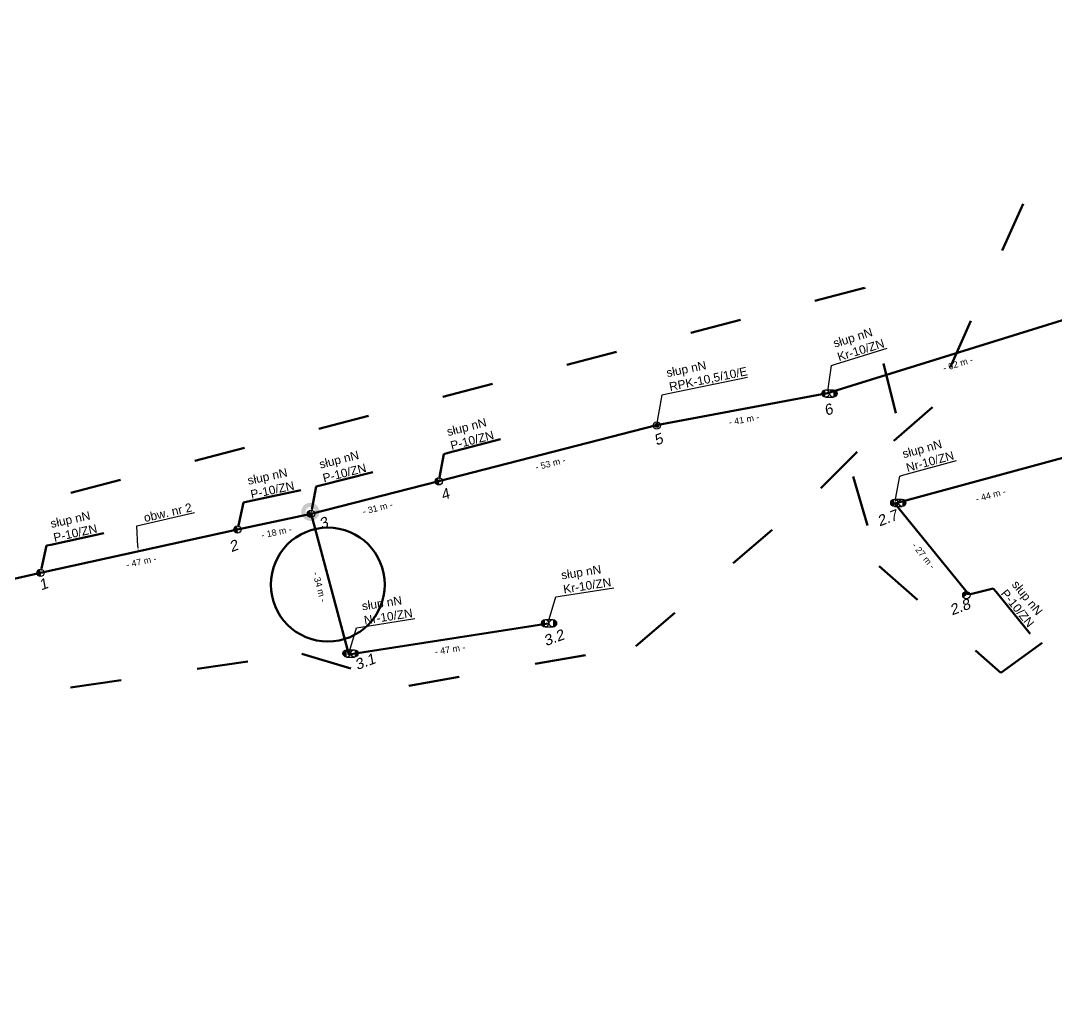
# Model space of a CAD drawing. Header units: metres. Extents: x 7547313 to 7555771, y 5771206 to 5789306.
# Drawn here: x 7548507.1 to 7548749.6, y 5784269.2 to 5784501.4 of the extents above; entities that cross this region are included whole.
import ezdxf
from ezdxf import colors
from ezdxf.entities.mleader import LeaderData, LeaderLine
from ezdxf.math import Vec2, Vec3

# ---------------------------------------------------------------- set-up
doc = ezdxf.new("R2010")
doc.units = ezdxf.units.M
doc.linetypes.add('GCAD_ISO03W100', pattern=[30, 12, -18])
for name, color, linetype, lineweight in [('!TELE', 30, 'SCARPLINE1A', 50), ('!trafo_05-0917', 6, 'GCAD_ISO03W100', 50), ('!trafo_05-0918', 6, 'GCAD_ISO03W100', 50), ('_numery', 7, 'Continuous', 40), ('_PRZEWIESZENIA', 6, 'Continuous', 50)]:
    doc.layers.add(name, color=color, linetype=linetype, lineweight=lineweight)
for name, color, linetype in [('!wymiary', 7, 'Continuous'), ('_MM mufy', 3, 'Continuous'), ('_MM opisy', 7, 'Continuous'), ('_MM slupy', 5, 'Continuous')]:
    doc.layers.add(name, color=color, linetype=linetype)
doc.styles.get("Standard").update_dxf_attribs({"font": 'arial.ttf'})
doc.linetypes.add('SCARPLINE1A', pattern='A,2,[150,AAA.SHX,S=1,R=0,X=0,Y=0],1e-11', length=2)
doc.dimstyles.new('opis linie', dxfattribs={"dimtxt": 1.5, "dimasz": 0.18, "dimexe": 0.18, "dimexo": 0.0625, "dimgap": 2.5, "dimtad": 4, "dimdec": 0, "dimzin": 0, "dimdsep": 46, "dimtxsty": 'Standard', "dimcen": 0.09, "dimse1": 1, "dimse2": 1, "dimsd1": 1, "dimsd2": 1, "dimclrt": 256, "dimadec": 0, "dimazin": 0, "dimtfac": 1, "dimtdec": 0, "dimtofl": 0, "dimtmove": 0, "dimatfit": 3, "dimfxl": 1, "dimtfill": 1, "dimtolj": 1, "dimtzin": 0, "dimarcsym": 0})

# ---------------------------------------------------------------- blocks, each defined once
blk = doc.blocks.new('*D246')
at = {"layer": 'Defpoints', "color": 0}
for p in [(7548711.83, 5784388.36), (7548712.42, 5784388.83), (7548729.15, 5784367.06)]:
    blk.add_point(p, dxfattribs=at)
at = {"layer": '!wymiary', "insert": (7548718.55, 5784376.13), "char_height": 1.5, "attachment_point": 5, "rotation": 309.1122, "bg_fill": 3, "box_fill_scale": 1.1, "bg_fill_color": 9, "bg_fill_true_color": 13158600, "bg_fill_transparency": 0}
blk.add_mtext('\\A1;- 27 m -', dxfattribs=at)
blk = doc.blocks.new('*D247')
at = {"layer": 'Defpoints', "color": 0}
for p in [(7548754.57, 5784399.99), (7548754.76, 5784399.26), (7548711.83, 5784388.36)]:
    blk.add_point(p, dxfattribs=at)
at = {"layer": '!wymiary', "insert": (7548734.25, 5784390.31), "char_height": 1.5, "attachment_point": 5, "rotation": 15.2246, "bg_fill": 3, "box_fill_scale": 1.1, "bg_fill_color": 9, "bg_fill_true_color": 13158600, "bg_fill_transparency": 0}
blk.add_mtext('\\A1;- 44 m -', dxfattribs=at)
blk = doc.blocks.new('*D250')
at = {"layer": 'Defpoints', "color": 0}
for p in [(7548630.59, 5784360.27), (7548583.79, 5784353.75), (7548583.91, 5784353.01)]:
    blk.add_point(p, dxfattribs=at)
at = {"layer": '!wymiary', "insert": (7548607.63, 5784354.17), "char_height": 1.5, "attachment_point": 5, "rotation": 8.8368, "bg_fill": 3, "box_fill_scale": 1.1, "bg_fill_color": 9, "bg_fill_true_color": 13158600, "bg_fill_transparency": 0}
blk.add_mtext('\\A1;- 47 m -', dxfattribs=at)
blk = doc.blocks.new('*D251')
at = {"layer": 'Defpoints', "color": 0}
for p in [(7548575.07, 5784385.93), (7548575.8, 5784386.13), (7548583.91, 5784353.01)]:
    blk.add_point(p, dxfattribs=at)
at = {"layer": '!wymiary', "insert": (7548577.06, 5784368.82), "char_height": 1.5, "attachment_point": 5, "rotation": 285.0253, "bg_fill": 3, "box_fill_scale": 1.1, "bg_fill_color": 9, "bg_fill_true_color": 13158600, "bg_fill_transparency": 0}
blk.add_mtext('\\A1;- 34 m -', dxfattribs=at)
blk = doc.blocks.new('*D280')
at = {"layer": 'Defpoints', "color": 0}
for p in [(7548755.57, 5784432.72), (7548695.85, 5784414.91), (7548696.07, 5784414.19)]:
    blk.add_point(p, dxfattribs=at)
at = {"layer": '!wymiary', "insert": (7548726.57, 5784421.05), "char_height": 1.5, "attachment_point": 5, "rotation": 17.2971, "bg_fill": 3, "box_fill_scale": 1.1, "bg_fill_color": 9, "bg_fill_true_color": 13158600, "bg_fill_transparency": 0}
blk.add_mtext('\\A1;- 62 m -', dxfattribs=at)
blk = doc.blocks.new('*D281')
at = {"layer": 'Defpoints', "color": 0}
for p in [(7548696.07, 5784414.19), (7548655.84, 5784407.47), (7548655.98, 5784406.73)]:
    blk.add_point(p, dxfattribs=at)
at = {"layer": '!wymiary', "insert": (7548676.48, 5784408), "char_height": 1.5, "attachment_point": 5, "rotation": 10.5376, "bg_fill": 3, "box_fill_scale": 1.1, "bg_fill_color": 9, "bg_fill_true_color": 13158600, "bg_fill_transparency": 0}
blk.add_mtext('\\A1;- 41 m -', dxfattribs=at)
blk = doc.blocks.new('*D282')
at = {"layer": 'Defpoints', "color": 0}
for p in [(7548655.98, 5784406.73), (7548604.82, 5784394.27), (7548605.01, 5784393.54)]:
    blk.add_point(p, dxfattribs=at)
at = {"layer": '!wymiary', "insert": (7548631.13, 5784397.7), "char_height": 1.5, "attachment_point": 5, "rotation": 14.5129, "bg_fill": 3, "box_fill_scale": 1.1, "bg_fill_color": 9, "bg_fill_true_color": 13158600, "bg_fill_transparency": 0}
blk.add_mtext('\\A1;- 53 m -', dxfattribs=at)
blk = doc.blocks.new('*D283')
at = {"layer": 'Defpoints', "color": 0}
for p in [(7548605.01, 5784393.54), (7548574.89, 5784386.66), (7548575.07, 5784385.93)]:
    blk.add_point(p, dxfattribs=at)
at = {"layer": '!wymiary', "insert": (7548590.66, 5784387.3), "char_height": 1.5, "attachment_point": 5, "rotation": 14.2589, "bg_fill": 3, "box_fill_scale": 1.1, "bg_fill_color": 9, "bg_fill_true_color": 13158600, "bg_fill_transparency": 0}
blk.add_mtext('\\A1;- 31 m -', dxfattribs=at)
blk = doc.blocks.new('*D284')
at = {"layer": 'Defpoints', "color": 0}
for p in [(7548575.07, 5784385.93), (7548557.67, 5784382.97), (7548557.83, 5784382.24)]:
    blk.add_point(p, dxfattribs=at)
at = {"layer": '!wymiary', "insert": (7548566.98, 5784381.63), "char_height": 1.5, "attachment_point": 5, "rotation": 12.0855, "bg_fill": 3, "box_fill_scale": 1.1, "bg_fill_color": 9, "bg_fill_true_color": 13158600, "bg_fill_transparency": 0}
blk.add_mtext('\\A1;- 18 m -', dxfattribs=at)
blk = doc.blocks.new('*D285')
at = {"layer": 'Defpoints', "color": 0}
for p in [(7548557.83, 5784382.24), (7548511.55, 5784372.85), (7548511.71, 5784372.12)]:
    blk.add_point(p, dxfattribs=at)
at = {"layer": '!wymiary', "insert": (7548535.31, 5784374.74), "char_height": 1.5, "attachment_point": 5, "rotation": 12.3738, "bg_fill": 3, "box_fill_scale": 1.1, "bg_fill_color": 9, "bg_fill_true_color": 13158600, "bg_fill_transparency": 0}
blk.add_mtext('\\A1;- 47 m -', dxfattribs=at)
blk = doc.blocks.new('*D286')
at = {"layer": 'Defpoints', "color": 0}
for p in [(7548511.71, 5784372.12), (7548430.5, 5784354.42), (7548430.66, 5784353.69)]:
    blk.add_point(p, dxfattribs=at)
at = {"layer": '!wymiary', "insert": (7548471.75, 5784360.45), "char_height": 1.5, "attachment_point": 5, "rotation": 12.8133, "bg_fill": 3, "box_fill_scale": 1.1, "bg_fill_color": 9, "bg_fill_true_color": 13158600, "bg_fill_transparency": 0}
blk.add_mtext('\\A1;- 83 m -', dxfattribs=at)
blk = doc.blocks.new('ZN')
at = {"layer": '_MM slupy', "transparency": 33554687}
h = blk.add_hatch(color=256, dxfattribs=at)
h.dxf.hatch_style = 1
h.paths.add_polyline_path([(0, -0.86), (0, 0.86, 1)])
at = {"layer": '_MM slupy'}
blk.add_circle((0, 0), 0.857, dxfattribs=at)
blk = doc.blocks.new('R')
at = {"layer": '_MM slupy', "transparency": 33554687}
h = blk.add_hatch(color=256, dxfattribs=at)
h.dxf.hatch_style = 1
h.paths.add_polyline_path([(-0.93, -0.86), (-0.93, 0.86, 1)])
h = blk.add_hatch(color=256, dxfattribs=at)
h.dxf.hatch_style = 1
h.paths.add_polyline_path([(0.93, 0.86), (0.93, -0.86, 1)])
at = {"layer": '_MM slupy'}
for points in [[(-0.93, 0.86), (0.93, 0.86)], [(-0.93, -0.86), (0.93, -0.86)]]:
    blk.add_lwpolyline(points, dxfattribs=at)
for centre in [(-0.93, 0), (0.93, 0)]:
    blk.add_circle(centre, 0.857, dxfattribs=at)
blk = doc.blocks.new('E')
at = {"layer": '_MM slupy'}
h = blk.add_hatch(color=256, dxfattribs=at)
h.dxf.hatch_style = 1
h.paths.add_polyline_path([(0.27, 0.37, 1), (-0.27, -0.37, 1)])
for radius in [0.857, 0.457]:
    blk.add_circle((0, 0), radius, dxfattribs=at)
blk = doc.blocks.new('mufa')
at = {"layer": '_MM mufy'}
h = blk.add_hatch(color=256, dxfattribs=at)
h.dxf.hatch_style = 1
h.paths.add_polyline_path([(2.15, 0.12, 1), (-2.1, -0.05, 1)])
h.paths.add_polyline_path([(-1.1, -0.01, -1), (1.15, 0.08, -1)], flags=16)
h.paths.add_polyline_path([(-0.83, 0, -1), (0.88, 0.07, -1)], flags=0)
blk = doc.blocks.new('q')
at = {"layer": '_MM slupy'}
blk.add_blockref('ZN', (0, 0), dxfattribs=at)
at = {"layer": '_MM opisy'}
ml = blk.add_multileader_mtext('Standard', dxfattribs=at)
ml.set_content('\\pxql;słup nN\\PP-10/ZN', color=256)
ml.set_leader_properties()
ml.build(insert=Vec2(0, 0))
ml.multileader.update_dxf_attribs({"has_text_frame": 1, "text_left_attachment_type": 5, "text_right_attachment_type": 5, "dogleg_length": 1, "arrow_head_size": 1})
ctx = ml.context
ctx.base_point, ctx.char_height, ctx.arrow_head_size, ctx.landing_gap_size, ctx.plane_origin = Vec3(3.75, 5.9), 2, 1, 1, Vec3(1.72, -1.42)
ctx.left_attachment, ctx.right_attachment = 5, 5
notes = []
notes.append((ctx, [(0, (1, 1, 0), (2.75, 5.9), (1, 0), 1, [(0, [(0, 0), (2.75, 5.9)], 0, [])])]))
ctx.mtext.insert, ctx.mtext.flow_direction = Vec3(4.75, 11.7), 5
ctx.mtext.has_bg_fill, ctx.mtext.bg_color, ctx.mtext.bg_scale_factor, ctx.mtext.bg_transparency, ctx.mtext.use_window_bg_color = 1, -1023410175, 1, 0, 1
for ctx, leaders in notes:
    for number, flags, end, landing, length, lines in leaders:
        leader = LeaderData()
        leader.index, (leader.has_last_leader_line, leader.has_dogleg_vector, leader.attachment_direction) = number, flags
        leader.last_leader_point, leader.dogleg_vector, leader.dogleg_length = Vec3(end), Vec3(landing), length
        for number, points, colour, breaks in lines:
            line = LeaderLine()
            line.index, line.vertices, line.color, line.breaks = number, Vec3.list(points), colors.encode_raw_color(colour), breaks
            leader.lines.append(line)
        ctx.leaders.append(leader)

msp = doc.modelspace()

# ---------------------------------------------------------------- linework, layer by layer
at = {"layer": '!TELE'}
for points in [[(7548187.65, 5784298.36), (7548268.89, 5784317.49), (7548313.48, 5784327.03), (7548359.55, 5784337.33), (7548403.24, 5784347.37), (7548430.66, 5784353.69), (7548511.71, 5784372.12), (7548557.83, 5784382.24), (7548575.07, 5784385.93), (7548605.01, 5784393.54), (7548655.98, 5784406.73), (7548696.07, 5784414.19), (7548755.57, 5784432.72), (7548777.68, 5784432.67), (7548838.69, 5784446.59), (7548896.33, 5784459.78), (7548934.77, 5784468.75), (7548969.06, 5784475.22), (7549019.45, 5784487.39)], [(7548729.15, 5784367.06), (7548711.83, 5784388.36), (7548754.57, 5784399.99), (7548787.09, 5784407.33), (7548834.64, 5784419.5), (7548879, 5784428.96), (7548908.85, 5784435.79), (7548952.05, 5784446.81)], [(7548575.07, 5784385.93), (7548583.91, 5784353.01), (7548630.59, 5784360.27)]]:
    msp.add_lwpolyline(points, dxfattribs=at)

# ---------------------------------------------------------------- next in the draw order: dimensions: what is measured, and where the dimension line sits
at = {"layer": '!wymiary'}
for p1, p2, picture, middle in [((7548755.57, 5784432.72), (7548696.07, 5784414.19), '*D280', (7548726.57, 5784421.05)), ((7548729.15, 5784367.06), (7548711.83, 5784388.36), '*D246', (7548718.55, 5784376.13)), ((7548630.59, 5784360.27), (7548583.91, 5784353.01), '*D250', (7548607.63, 5784354.17))]:
    dim = msp.add_aligned_dim(p1=p1, p2=p2, distance=-0.75, dimstyle='opis linie', override={"dimpost": '- <> m -'}, dxfattribs=at)
    dim.commit()
    dim.dimension.update_dxf_attribs({"geometry": picture, "text_midpoint": middle})

# ---------------------------------------------------------------- next in the draw order: block references
at = {"layer": '!TELE', "rotation": 309.112181129587}
msp.add_blockref('q', (7548728.56, 5784366.88), dxfattribs=at)

# ---------------------------------------------------------------- next in the draw order: texts
at = {"layer": '_numery', "oblique": 10}
msp.add_text('3.2', height=2.5, rotation=20.4647, dxfattribs=at).set_placement((7548630.08, 5784354.9))

# ---------------------------------------------------------------- next in the draw order: dimensions: what is measured, and where the dimension line sits
at = {"layer": '!wymiary'}
for p1, p2, picture, middle in [((7548696.07, 5784414.19), (7548655.98, 5784406.73), '*D281', (7548676.48, 5784408)), ((7548711.83, 5784388.36), (7548754.57, 5784399.99), '*D247', (7548734.25, 5784390.31)), ((7548583.91, 5784353.01), (7548575.07, 5784385.93), '*D251', (7548577.06, 5784368.82))]:
    dim = msp.add_aligned_dim(p1=p1, p2=p2, distance=-0.75, dimstyle='opis linie', override={"dimpost": '- <> m -'}, dxfattribs=at)
    dim.commit()
    dim.dimension.update_dxf_attribs({"geometry": picture, "text_midpoint": middle})

# ---------------------------------------------------------------- next in the draw order: leaders
at = {"layer": '_MM opisy'}
ml = msp.add_multileader_mtext('Standard', dxfattribs=at)
ml.set_content('\\pxql;słup nN\\PKr-10/ZN', color=256)
ml.set_leader_properties()
ml.build(insert=Vec2(0, 0))
ml.multileader.update_dxf_attribs({"has_text_frame": 1, "text_left_attachment_type": 5, "text_right_attachment_type": 5, "dogleg_length": 1, "arrow_head_size": 1})
ctx = ml.context
ctx.base_point, ctx.char_height, ctx.arrow_head_size, ctx.landing_gap_size, ctx.plane_origin, ctx.plane_x_axis, ctx.plane_y_axis = Vec3(7548633.39, 5784366.68), 2, 1, 1, Vec3(7548632.5, 5784359.13), Vec3(0.98813, 0.153621), Vec3(-0.153621, 0.98813)
ctx.left_attachment, ctx.right_attachment = 5, 5
notes = []
notes.append((ctx, [(0, (1, 1, 0), (7548632.4, 5784366.52), (0.98813, 0.153621), 1, [(0, [(7548630.59, 5784360.27), (7548632.4, 5784366.52)], 0, [])])]))
ctx.mtext.insert, ctx.mtext.text_direction, ctx.mtext.flow_direction = Vec3(7548633.49, 5784372.53), Vec3(0.98813, 0.153621), 5
ctx.mtext.has_bg_fill, ctx.mtext.bg_color, ctx.mtext.bg_scale_factor, ctx.mtext.bg_transparency, ctx.mtext.use_window_bg_color = 1, -1023410175, 1, 0, 1
for ctx, leaders in notes:
    for number, flags, end, landing, length, lines in leaders:
        leader = LeaderData()
        leader.index, (leader.has_last_leader_line, leader.has_dogleg_vector, leader.attachment_direction) = number, flags
        leader.last_leader_point, leader.dogleg_vector, leader.dogleg_length = Vec3(end), Vec3(landing), length
        for number, points, colour, breaks in lines:
            line = LeaderLine()
            line.index, line.vertices, line.color, line.breaks = number, Vec3.list(points), colors.encode_raw_color(colour), breaks
            leader.lines.append(line)
        ctx.leaders.append(leader)

# ---------------------------------------------------------------- next in the draw order: block references
msp.add_blockref('R', (7548630.81, 5784360.28))

# ---------------------------------------------------------------- next in the draw order: texts
at = {"layer": '_numery', "oblique": 10}
for s, p in [('6', (7548695.74, 5784408.84)), ('2.7', (7548708.22, 5784382.95)), ('2.8', (7548725.19, 5784362.1))]:
    msp.add_text(s, height=2.5, rotation=20.4647, dxfattribs=at).set_placement(p)

# ---------------------------------------------------------------- next in the draw order: dimensions: what is measured, and where the dimension line sits
at = {"layer": '!wymiary'}
dim = msp.add_aligned_dim(p1=(7548655.98, 5784406.73), p2=(7548605.01, 5784393.54), distance=-0.75, dimstyle='opis linie', override={"dimpost": '- <> m -'}, dxfattribs=at)
dim.commit()
dim.dimension.update_dxf_attribs({"geometry": '*D282', "text_midpoint": (7548631.13, 5784397.7)})

# ---------------------------------------------------------------- next in the draw order: leaders
at = {"layer": '_MM opisy'}
ml = msp.add_multileader_mtext('Standard', dxfattribs=at)
ml.set_content('\\pxql;słup nN\\PKr-10/ZN', color=256)
ml.set_leader_properties()
ml.build(insert=Vec2(0, 0))
ml.multileader.update_dxf_attribs({"has_text_frame": 1, "text_left_attachment_type": 5, "text_right_attachment_type": 5, "dogleg_length": 1, "arrow_head_size": 1})
ctx = ml.context
ctx.base_point, ctx.char_height, ctx.arrow_head_size, ctx.landing_gap_size, ctx.plane_origin, ctx.plane_x_axis, ctx.plane_y_axis = Vec3(7548697.9, 5784420.94), 2, 1, 1, Vec3(7548698.13, 5784413.35), Vec3(0.954776, 0.297327), Vec3(-0.297327, 0.954776)
ctx.left_attachment, ctx.right_attachment = 5, 5
notes = []
notes.append((ctx, [(0, (1, 1, 0), (7548696.95, 5784420.65), (0.954776, 0.297327), 1, [(0, [(7548696.07, 5784414.19), (7548696.95, 5784420.65)], 0, [])])]))
ctx.mtext.insert, ctx.mtext.text_direction, ctx.mtext.flow_direction = Vec3(7548697.14, 5784426.75), Vec3(0.954776, 0.297327), 5
ctx.mtext.has_bg_fill, ctx.mtext.bg_color, ctx.mtext.bg_scale_factor, ctx.mtext.bg_transparency, ctx.mtext.use_window_bg_color = 1, -1023410175, 1, 0, 1
ml = msp.add_multileader_mtext('Standard', dxfattribs=at)
ml.set_content('\\pxql;słup nN\\PNr-10/ZN', color=256)
ml.set_leader_properties()
ml.build(insert=Vec2(0, 0))
ml.multileader.update_dxf_attribs({"has_text_frame": 1, "text_left_attachment_type": 5, "text_right_attachment_type": 5, "dogleg_length": 1, "arrow_head_size": 1})
ctx = ml.context
ctx.base_point, ctx.char_height, ctx.arrow_head_size, ctx.landing_gap_size, ctx.plane_origin, ctx.plane_x_axis, ctx.plane_y_axis = Vec3(7548713.91, 5784395.04), 2, 1, 1, Vec3(7548713.86, 5784387.44), Vec3(0.964904, 0.262603), Vec3(-0.262603, 0.964904)
ctx.left_attachment, ctx.right_attachment = 5, 5
notes.append((ctx, [(0, (1, 1, 0), (7548712.94, 5784394.78), (0.964904, 0.262603), 1, [(0, [(7548711.83, 5784388.36), (7548712.94, 5784394.78)], 0, [])])]))
ctx.mtext.insert, ctx.mtext.text_direction, ctx.mtext.flow_direction = Vec3(7548713.36, 5784400.87), Vec3(0.964904, 0.262603), 5
ctx.mtext.has_bg_fill, ctx.mtext.bg_color, ctx.mtext.bg_scale_factor, ctx.mtext.bg_transparency, ctx.mtext.use_window_bg_color = 1, -1023410175, 1, 0, 1
ml = msp.add_multileader_mtext('Standard', dxfattribs=at)
ml.set_content('\\pxql;słup nN\\PNr-10/ZN', color=256)
ml.set_leader_properties()
ml.build(insert=Vec2(0, 0))
ml.multileader.update_dxf_attribs({"has_text_frame": 1, "text_left_attachment_type": 5, "text_right_attachment_type": 5, "dogleg_length": 1, "arrow_head_size": 1})
ctx = ml.context
ctx.base_point, ctx.char_height, ctx.arrow_head_size, ctx.landing_gap_size, ctx.plane_origin, ctx.plane_x_axis, ctx.plane_y_axis = Vec3(7548586.71, 5784359.42), 2, 1, 1, Vec3(7548585.83, 5784351.87), Vec3(0.98813, 0.153621), Vec3(-0.153621, 0.98813)
ctx.left_attachment, ctx.right_attachment = 5, 5
notes.append((ctx, [(0, (1, 1, 0), (7548585.72, 5784359.26), (0.98813, 0.153621), 1, [(0, [(7548583.91, 5784353.01), (7548585.72, 5784359.26)], 0, [])])]))
ctx.mtext.insert, ctx.mtext.text_direction, ctx.mtext.flow_direction = Vec3(7548586.82, 5784365.27), Vec3(0.98813, 0.153621), 5
ctx.mtext.has_bg_fill, ctx.mtext.bg_color, ctx.mtext.bg_scale_factor, ctx.mtext.bg_transparency, ctx.mtext.use_window_bg_color = 1, -1023410175, 1, 0, 1
for ctx, leaders in notes:
    for number, flags, end, landing, length, lines in leaders:
        leader = LeaderData()
        leader.index, (leader.has_last_leader_line, leader.has_dogleg_vector, leader.attachment_direction) = number, flags
        leader.last_leader_point, leader.dogleg_vector, leader.dogleg_length = Vec3(end), Vec3(landing), length
        for number, points, colour, breaks in lines:
            line = LeaderLine()
            line.index, line.vertices, line.color, line.breaks = number, Vec3.list(points), colors.encode_raw_color(colour), breaks
            leader.lines.append(line)
        ctx.leaders.append(leader)

# ---------------------------------------------------------------- next in the draw order: linework, layer by layer
at = {"layer": '!trafo_05-0918'}
msp.add_lwpolyline([(7549326.7, 5784571.37), (7548741.84, 5784458.55), (7548720.62, 5784410.94), (7548702.03, 5784394.7), (7548708.12, 5784373.7), (7548736.62, 5784348.72), (7548777.38, 5784378.15), (7548995.38, 5784434.11)], dxfattribs=at)

# ---------------------------------------------------------------- next in the draw order: block references
for p in [(7548696.49, 5784414.12), (7548712.62, 5784388.51), (7548584.34, 5784353.24)]:
    msp.add_blockref('R', p)

# ---------------------------------------------------------------- next in the draw order: texts
at = {"layer": '_numery', "oblique": 10}
for s, p in [('5', (7548655.94, 5784401.89)), ('3.1', (7548585.86, 5784349.3))]:
    msp.add_text(s, height=2.5, rotation=20.4647, dxfattribs=at).set_placement(p)

# ---------------------------------------------------------------- next in the draw order: dimensions: what is measured, and where the dimension line sits
at = {"layer": '!wymiary'}
dim = msp.add_aligned_dim(p1=(7548605.01, 5784393.54), p2=(7548575.07, 5784385.93), distance=-0.75, dimstyle='opis linie', override={"dimpost": '- <> m -'}, dxfattribs=at)
dim.commit()
dim.dimension.update_dxf_attribs({"geometry": '*D283', "text_midpoint": (7548590.66, 5784387.3)})

# ---------------------------------------------------------------- next in the draw order: leaders
at = {"layer": '_MM opisy'}
ml = msp.add_multileader_mtext('Standard', dxfattribs=at)
ml.set_content('\\pxql;słup nN\\PRPK-10,5/10/E', color=256)
ml.set_leader_properties()
ml.build(insert=Vec2(0, 0))
ml.multileader.update_dxf_attribs({"has_text_frame": 1, "text_left_attachment_type": 5, "text_right_attachment_type": 5, "dogleg_length": 1, "arrow_head_size": 1})
ctx = ml.context
ctx.base_point, ctx.char_height, ctx.arrow_head_size, ctx.landing_gap_size, ctx.plane_origin, ctx.plane_x_axis, ctx.plane_y_axis = Vec3(7548658.3, 5784414.04), 2, 1, 1, Vec3(7548658, 5784405.59), Vec3(0.979457, 0.201653), Vec3(-0.201653, 0.979457)
ctx.left_attachment, ctx.right_attachment = 5, 5
notes = []
notes.append((ctx, [(0, (1, 1, 0), (7548657.32, 5784413.84), (0.979457, 0.201653), 1, [(0, [(7548656.04, 5784406.63)], 0, [])])]))
ctx.mtext.insert, ctx.mtext.text_direction, ctx.mtext.flow_direction = Vec3(7548658.11, 5784419.89), Vec3(0.979457, 0.201653), 5
ctx.mtext.has_bg_fill, ctx.mtext.bg_color, ctx.mtext.bg_scale_factor, ctx.mtext.bg_transparency, ctx.mtext.use_window_bg_color = 1, -1023410175, 1, 0, 1
for ctx, leaders in notes:
    for number, flags, end, landing, length, lines in leaders:
        leader = LeaderData()
        leader.index, (leader.has_last_leader_line, leader.has_dogleg_vector, leader.attachment_direction) = number, flags
        leader.last_leader_point, leader.dogleg_vector, leader.dogleg_length = Vec3(end), Vec3(landing), length
        for number, points, colour, breaks in lines:
            line = LeaderLine()
            line.index, line.vertices, line.color, line.breaks = number, Vec3.list(points), colors.encode_raw_color(colour), breaks
            leader.lines.append(line)
        ctx.leaders.append(leader)

# ---------------------------------------------------------------- next in the draw order: block references
at = {"layer": '!TELE', "rotation": 14.51291865919755}
msp.add_blockref('q', (7548605.01, 5784393.54), dxfattribs=at)
at = {"rotation": 11.63363400055547}
msp.add_blockref('E', (7548656.04, 5784406.63), dxfattribs=at)

# ---------------------------------------------------------------- next in the draw order: dimensions: what is measured, and where the dimension line sits
at = {"layer": '!wymiary'}
dim = msp.add_aligned_dim(p1=(7548575.07, 5784385.93), p2=(7548557.83, 5784382.24), distance=-0.75, dimstyle='opis linie', override={"dimpost": '- <> m -'}, dxfattribs=at)
dim.commit()
dim.dimension.update_dxf_attribs({"geometry": '*D284', "text_midpoint": (7548566.98, 5784381.63)})

# ---------------------------------------------------------------- next in the draw order: texts
at = {"layer": '_numery', "oblique": 10}
msp.add_text('4', height=2.5, rotation=20.4647, dxfattribs=at).set_placement((7548605.95, 5784389.02))

# ---------------------------------------------------------------- next in the draw order: dimensions: what is measured, and where the dimension line sits
at = {"layer": '!wymiary'}
dim = msp.add_aligned_dim(p1=(7548557.83, 5784382.24), p2=(7548511.71, 5784372.12), distance=-0.75, dimstyle='opis linie', override={"dimpost": '- <> m -'}, dxfattribs=at)
dim.commit()
dim.dimension.update_dxf_attribs({"geometry": '*D285', "text_midpoint": (7548535.31, 5784374.74)})

# ---------------------------------------------------------------- next in the draw order: block references
at = {"layer": '!TELE', "rotation": 12.08545279221252}
msp.add_blockref('q', (7548557.83, 5784382.24), dxfattribs=at)

# ---------------------------------------------------------------- next in the draw order: texts
at = {"layer": '_numery', "oblique": 10}
msp.add_text('2', height=2.5, rotation=20.4647, dxfattribs=at).set_placement((7548556.44, 5784376.93))

# ---------------------------------------------------------------- next in the draw order: dimensions: what is measured, and where the dimension line sits
at = {"layer": '!wymiary'}
dim = msp.add_aligned_dim(p1=(7548511.71, 5784372.12), p2=(7548430.66, 5784353.69), distance=-0.75, dimstyle='opis linie', override={"dimpost": '- <> m -'}, dxfattribs=at)
dim.commit()
dim.dimension.update_dxf_attribs({"geometry": '*D286', "text_midpoint": (7548471.75, 5784360.45)})

# ---------------------------------------------------------------- next in the draw order: linework, layer by layer
at = {"layer": '_PRZEWIESZENIA', "color": 3}
msp.add_circle((7548579.01, 5784369.36), 13.34, dxfattribs=at)

# ---------------------------------------------------------------- next in the draw order: block references
at = {"layer": '!TELE'}
for p, rotation in [((7548575.07, 5784385.93), 14.25893629787027), ((7548511.71, 5784372.12), 12.37376111283796)]:
    msp.add_blockref('q', p, dxfattribs=dict(at, rotation=rotation))

# ---------------------------------------------------------------- next in the draw order: linework, layer by layer
at = {"layer": '!trafo_05-0917'}
msp.add_lwpolyline([(7548178.24, 5784314.26), (7548185.15, 5784287.09), (7548261.43, 5784302.57), (7548268.46, 5784269.17), (7548334.56, 5784280.3), (7548342.66, 5784307.87), (7548518.74, 5784345.27), (7548572.92, 5784353.15), (7548597.98, 5784345.67), (7548651.17, 5784354.9), (7548694.48, 5784391.96), (7548712.04, 5784409.52), (7548704.71, 5784438.83), (7548493.71, 5784384.38), (7548318.85, 5784348.87)], close=True, dxfattribs=at)

# ---------------------------------------------------------------- next in the draw order: block references
at = {"color": 5, "lineweight": 70}
msp.add_blockref('mufa', (7548574.88, 5784386.37), dxfattribs=at)

# ---------------------------------------------------------------- next in the draw order: texts
at = {"layer": '_numery', "oblique": 10}
for s, p in [('3', (7548577.52, 5784382.3)), ('1', (7548511.88, 5784367.96))]:
    msp.add_text(s, height=2.5, rotation=20.4647, dxfattribs=at).set_placement(p)

# ---------------------------------------------------------------- next in the draw order: leaders
at = {"layer": '_MM opisy', "color": 1}
ml = msp.add_multileader_mtext('Standard', dxfattribs=at)
ml.set_content('\\pxql;obw. nr 2', color=1)
ml.set_leader_properties()
ml.build(insert=Vec2(0, 0))
ml.multileader.update_dxf_attribs({"has_text_frame": 1, "text_left_attachment_type": 5, "text_right_attachment_type": 5, "dogleg_length": 1, "arrow_head_size": 1})
ctx = ml.context
ctx.base_point, ctx.char_height, ctx.arrow_head_size, ctx.landing_gap_size, ctx.plane_origin, ctx.plane_x_axis, ctx.plane_y_axis = Vec3(7548535.27, 5784383.37), 2, 1, 1, Vec3(7548536.58, 5784376.26), Vec3(0.975098, 0.221775), Vec3(-0.221775, 0.975098)
ctx.left_attachment, ctx.right_attachment = 5, 5
notes = []
notes.append((ctx, [(0, (1, 1, 0), (7548534.29, 5784383.15), (0.975098, 0.221775), 1, [(0, [(7548534.59, 5784377.26)], 0, [])])]))
ctx.mtext.insert, ctx.mtext.text_direction, ctx.mtext.flow_direction = Vec3(7548535.71, 5784385.94), Vec3(0.975098, 0.221775), 5
ctx.mtext.has_bg_fill, ctx.mtext.bg_color, ctx.mtext.bg_scale_factor, ctx.mtext.bg_transparency, ctx.mtext.use_window_bg_color = 1, -1023410175, 1, 0, 1
for ctx, leaders in notes:
    for number, flags, end, landing, length, lines in leaders:
        leader = LeaderData()
        leader.index, (leader.has_last_leader_line, leader.has_dogleg_vector, leader.attachment_direction) = number, flags
        leader.last_leader_point, leader.dogleg_vector, leader.dogleg_length = Vec3(end), Vec3(landing), length
        for number, points, colour, breaks in lines:
            line = LeaderLine()
            line.index, line.vertices, line.color, line.breaks = number, Vec3.list(points), colors.encode_raw_color(colour), breaks
            leader.lines.append(line)
        ctx.leaders.append(leader)

doc.saveas('drawing.dxf')
